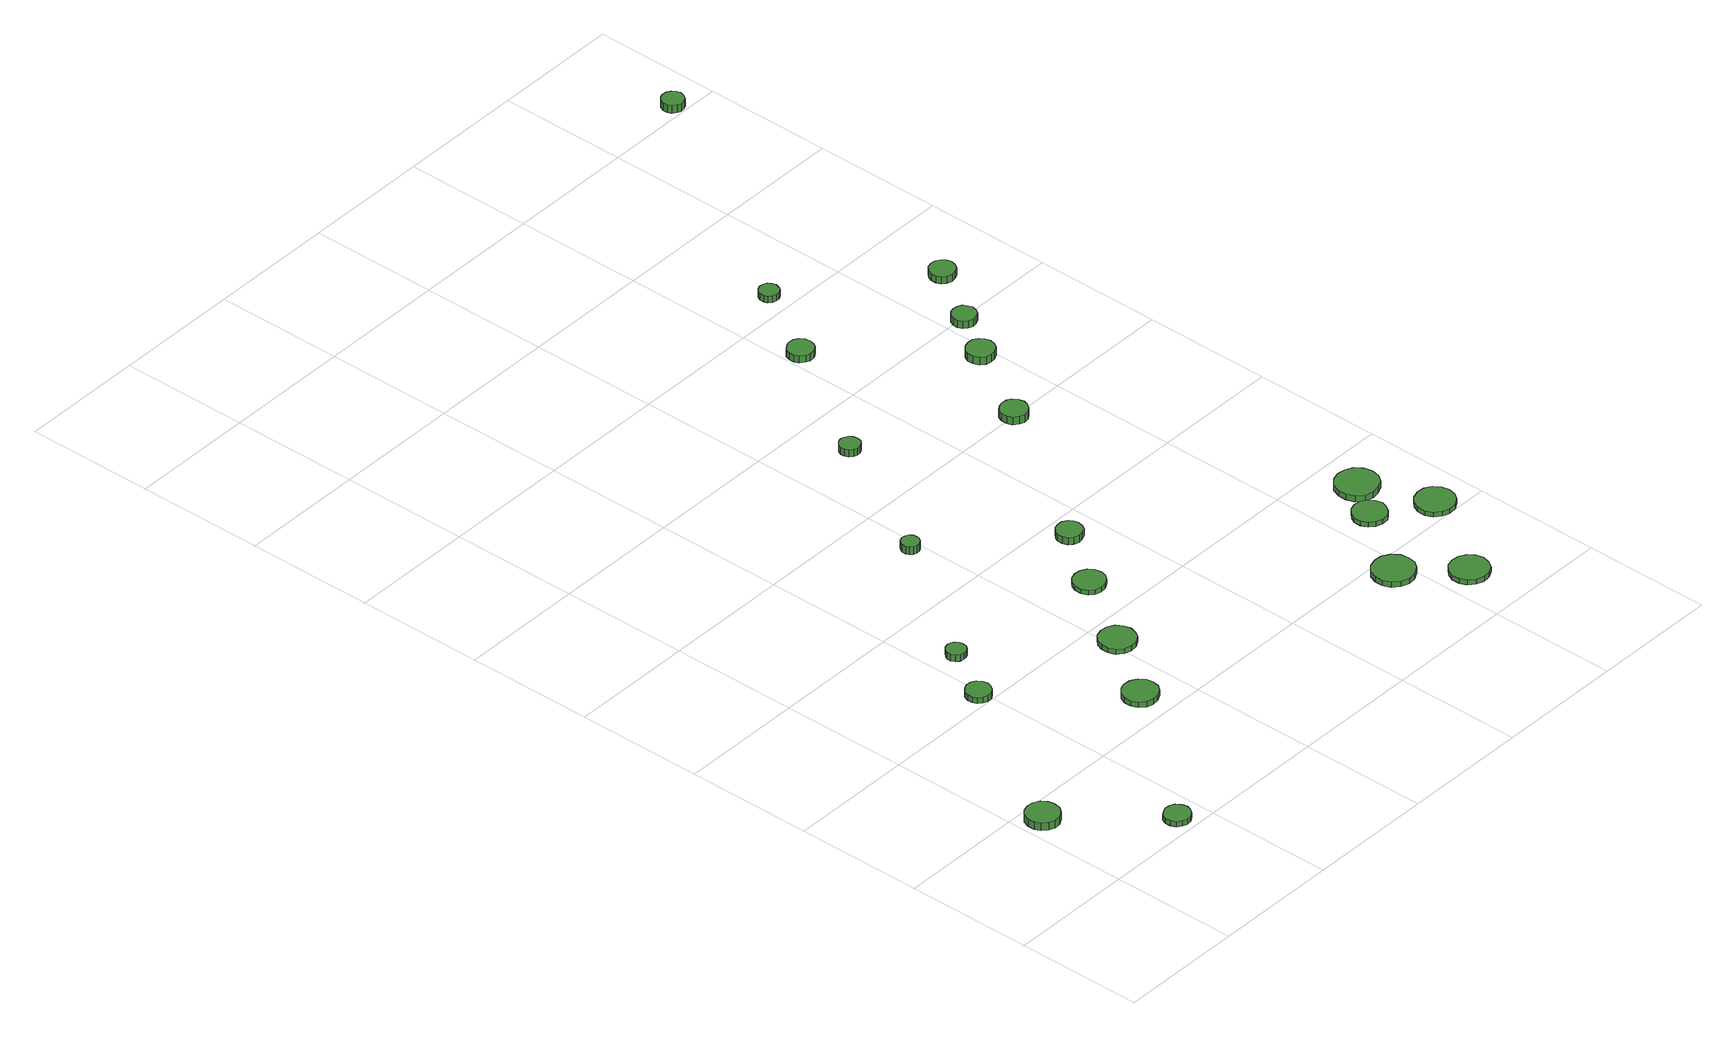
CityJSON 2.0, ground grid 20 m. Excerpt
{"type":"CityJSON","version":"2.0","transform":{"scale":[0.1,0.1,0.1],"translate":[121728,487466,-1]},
"CityObjects":{
"tree1":{"type":"SolitaryVegetationObject","attributes":{"function":"something"},"geometry":[{"type":"MultiSurface","lod":"1","boundaries":[[[0,1,2,3,4,5,6,7,8,9,10,11,12,13,14]],[[15,16,17,18,19,20,21,22,23,24,25,26,27,28,29]],[[0,29,28,1]],[[1,28,27,2]],[[2,27,26,3]],[[3,26,25,4]],[[4,25,24,5]],[[5,24,23,6]],[[6,23,22,7]],[[7,22,21,8]],[[8,21,20,9]],[[9,20,19,10]],[[10,19,18,11]],[[11,18,17,12]],[[12,17,16,13]],[[13,16,15,14]],[[14,15,29,0]]]}]},
"tree2":{"type":"SolitaryVegetationObject","attributes":{"function":"something"},"geometry":[{"type":"MultiSurface","lod":"1","boundaries":[[[30,31,32,33,34,35,36,37,38,39,40,41,42,43,44]],[[45,46,47,48,49,50,51,52,53,54,55,56,57,58,59]],[[30,59,58,31]],[[31,58,57,32]],[[32,57,56,33]],[[33,56,55,34]],[[34,55,54,35]],[[35,54,53,36]],[[36,53,52,37]],[[37,52,51,38]],[[38,51,50,39]],[[39,50,49,40]],[[40,49,48,41]],[[41,48,47,42]],[[42,47,46,43]],[[43,46,45,44]],[[44,45,59,30]]]}]},
"tree3":{"type":"SolitaryVegetationObject","attributes":{"function":"something"},"geometry":[{"type":"MultiSurface","lod":"1","boundaries":[[[60,61,62,63,64,65,66,67,68,69,70,71,72,73,74]],[[75,76,77,78,79,80,81,82,83,84,85,86,87,88,89]],[[60,89,88,61]],[[61,88,87,62]],[[62,87,86,63]],[[63,86,85,64]],[[64,85,84,65]],[[65,84,83,66]],[[66,83,82,67]],[[67,82,81,68]],[[68,81,80,69]],[[69,80,79,70]],[[70,79,78,71]],[[71,78,77,72]],[[72,77,76,73]],[[73,76,75,74]],[[74,75,89,60]]]}]},
"tree4":{"type":"SolitaryVegetationObject","attributes":{"function":"something"},"geometry":[{"type":"MultiSurface","lod":"1","boundaries":[[[90,91,92,93,94,95,96,97,98,99,100,101,102,103,104]],[[105,106,107,108,109,110,111,112,113,114,115,116,117,118,119]],[[90,119,118,91]],[[91,118,117,92]],[[92,117,116,93]],[[93,116,115,94]],[[94,115,114,95]],[[95,114,113,96]],[[96,113,112,97]],[[97,112,111,98]],[[98,111,110,99]],[[99,110,109,100]],[[100,109,108,101]],[[101,108,107,102]],[[102,107,106,103]],[[103,106,105,104]],[[104,105,119,90]]]}]},
"tree5":{"type":"SolitaryVegetationObject","attributes":{"function":"something"},"geometry":[{"type":"MultiSurface","lod":"1","boundaries":[[[120,121,122,123,124,125,126,127,128,129,130,131,132,133,134]],[[135,136,137,138,139,140,141,142,143,144,145,146,147,148,149]],[[120,149,148,121]],[[121,148,147,122]],[[122,147,146,123]],[[123,146,145,124]],[[124,145,144,125]],[[125,144,143,126]],[[126,143,142,127]],[[127,142,141,128]],[[128,141,140,129]],[[129,140,139,130]],[[130,139,138,131]],[[131,138,137,132]],[[132,137,136,133]],[[133,136,135,134]],[[134,135,149,120]]]}]},
"tree6":{"type":"SolitaryVegetationObject","attributes":{"function":"something"},"geometry":[{"type":"MultiSurface","lod":"1","boundaries":[[[150,151,152,153,154,155,156,157,158,159,160,161,162,163,164]],[[165,166,167,168,169,170,171,172,173,174,175,176,177,178,179]],[[150,179,178,151]],[[151,178,177,152]],[[152,177,176,153]],[[153,176,175,154]],[[154,175,174,155]],[[155,174,173,156]],[[156,173,172,157]],[[157,172,171,158]],[[158,171,170,159]],[[159,170,169,160]],[[160,169,168,161]],[[161,168,167,162]],[[162,167,166,163]],[[163,166,165,164]],[[164,165,179,150]]]}]},
"tree7":{"type":"SolitaryVegetationObject","attributes":{"function":"something"},"geometry":[{"type":"MultiSurface","lod":"1","boundaries":[[[180,181,182,183,184,185,186,187,188,189,190,191,192,193,194]],[[195,196,197,198,199,200,201,202,203,204,205,206,207,208,209]],[[180,209,208,181]],[[181,208,207,182]],[[182,207,206,183]],[[183,206,205,184]],[[184,205,204,185]],[[185,204,203,186]],[[186,203,202,187]],[[187,202,201,188]],[[188,201,200,189]],[[189,200,199,190]],[[190,199,198,191]],[[191,198,197,192]],[[192,197,196,193]],[[193,196,195,194]],[[194,195,209,180]]]}]},
"tree8":{"type":"SolitaryVegetationObject","attributes":{"function":"something"},"geometry":[{"type":"MultiSurface","lod":"1","boundaries":[[[210,211,212,213,214,215,216,217,218,219,220,221,222,223,224]],[[225,226,227,228,229,230,231,232,233,234,235,236,237,238,239]],[[210,239,238,211]],[[211,238,237,212]],[[212,237,236,213]],[[213,236,235,214]],[[214,235,234,215]],[[215,234,233,216]],[[216,233,232,217]],[[217,232,231,218]],[[218,231,230,219]],[[219,230,229,220]],[[220,229,228,221]],[[221,228,227,222]],[[222,227,226,223]],[[223,226,225,224]],[[224,225,239,210]]]}]},
"tree9":{"type":"SolitaryVegetationObject","attributes":{"function":"something"},"geometry":[{"type":"MultiSurface","lod":"1","boundaries":[[[240,241,242,243,244,245,246,247,248,249,250,251,252,253,254]],[[255,256,257,258,259,260,261,262,263,264,265,266,267,268,269]],[[240,269,268,241]],[[241,268,267,242]],[[242,267,266,243]],[[243,266,265,244]],[[244,265,264,245]],[[245,264,263,246]],[[246,263,262,247]],[[247,262,261,248]],[[248,261,260,249]],[[249,260,259,250]],[[250,259,258,251]],[[251,258,257,252]],[[252,257,256,253]],[[253,256,255,254]],[[254,255,269,240]]]}]},
"tree10":{"type":"SolitaryVegetationObject","attributes":{"function":"something"},"geometry":[{"type":"MultiSurface","lod":"1","boundaries":[[[270,271,272,273,274,275,276,277,278,279,280,281,282,283,284]],[[285,286,287,288,289,290,291,292,293,294,295,296,297,298,299]],[[270,299,298,271]],[[271,298,297,272]],[[272,297,296,273]],[[273,296,295,274]],[[274,295,294,275]],[[275,294,293,276]],[[276,293,292,277]],[[277,292,291,278]],[[278,291,290,279]],[[279,290,289,280]],[[280,289,288,281]],[[281,288,287,282]],[[282,287,286,283]],[[283,286,285,284]],[[284,285,299,270]]]}]},
"tree11":{"type":"SolitaryVegetationObject","attributes":{"function":"something"},"geometry":[{"type":"MultiSurface","lod":"1","boundaries":[[[300,301,302,303,304,305,306,307,308,309,310,311,312,313,314]],[[315,316,317,318,319,320,321,322,323,324,325,326,327,328,329]],[[300,329,328,301]],[[301,328,327,302]],[[302,327,326,303]],[[303,326,325,304]],[[304,325,324,305]],[[305,324,323,306]],[[306,323,322,307]],[[307,322,321,308]],[[308,321,320,309]],[[309,320,319,310]],[[310,319,318,311]],[[311,318,317,312]],[[312,317,316,313]],[[313,316,315,314]],[[314,315,329,300]]]}]},
"tree12":{"type":"SolitaryVegetationObject","attributes":{"function":"something"},"geometry":[{"type":"MultiSurface","lod":"1","boundaries":[[[330,331,332,333,334,335,336,337,338,339,340,341,342,343,344]],[[345,346,347,348,349,350,351,352,353,354,355,356,357,358,359]],[[330,359,358,331]],[[331,358,357,332]],[[332,357,356,333]],[[333,356,355,334]],[[334,355,354,335]],[[335,354,353,336]],[[336,353,352,337]],[[337,352,351,338]],[[338,351,350,339]],[[339,350,349,340]],[[340,349,348,341]],[[341,348,347,342]],[[342,347,346,343]],[[343,346,345,344]],[[344,345,359,330]]]}]},
"tree13":{"type":"SolitaryVegetationObject","attributes":{"function":"something"},"geometry":[{"type":"MultiSurface","lod":"1","boundaries":[[[360,361,362,363,364,365,366,367,368,369,370,371,372,373,374]],[[375,376,377,378,379,380,381,382,383,384,385,386,387,388,389]],[[360,389,388,361]],[[361,388,387,362]],[[362,387,386,363]],[[363,386,385,364]],[[364,385,384,365]],[[365,384,383,366]],[[366,383,382,367]],[[367,382,381,368]],[[368,381,380,369]],[[369,380,379,370]],[[370,379,378,371]],[[371,378,377,372]],[[372,377,376,373]],[[373,376,375,374]],[[374,375,389,360]]]}]},
"tree14":{"type":"SolitaryVegetationObject","attributes":{"function":"something"},"geometry":[{"type":"MultiSurface","lod":"1","boundaries":[[[390,391,392,393,394,395,396,397,398,399,400,401,402,403,404]],[[405,406,407,408,409,410,411,412,413,414,415,416,417,418,419]],[[390,419,418,391]],[[391,418,417,392]],[[392,417,416,393]],[[393,416,415,394]],[[394,415,414,395]],[[395,414,413,396]],[[396,413,412,397]],[[397,412,411,398]],[[398,411,410,399]],[[399,410,409,400]],[[400,409,408,401]],[[401,408,407,402]],[[402,407,406,403]],[[403,406,405,404]],[[404,405,419,390]]]}]},
"tree15":{"type":"SolitaryVegetationObject","attributes":{"function":"something"},"geometry":[{"type":"MultiSurface","lod":"1","boundaries":[[[420,421,422,423,424,425,426,427,428,429,430,431,432,433,434]],[[435,436,437,438,439,440,441,442,443,444,445,446,447,448,449]],[[420,449,448,421]],[[421,448,447,422]],[[422,447,446,423]],[[423,446,445,424]],[[424,445,444,425]],[[425,444,443,426]],[[426,443,442,427]],[[427,442,441,428]],[[428,441,440,429]],[[429,440,439,430]],[[430,439,438,431]],[[431,438,437,432]],[[432,437,436,433]],[[433,436,435,434]],[[434,435,449,420]]]}]},
"tree16":{"type":"SolitaryVegetationObject","attributes":{"function":"something"},"geometry":[{"type":"MultiSurface","lod":"1","boundaries":[[[450,451,452,453,454,455,456,457,458,459,460,461,462,463,464]],[[465,466,467,468,469,470,471,472,473,474,475,476,477,478,479]],[[450,479,478,451]],[[451,478,477,452]],[[452,477,476,453]],[[453,476,475,454]],[[454,475,474,455]],[[455,474,473,456]],[[456,473,472,457]],[[457,472,471,458]],[[458,471,470,459]],[[459,470,469,460]],[[460,469,468,461]],[[461,468,467,462]],[[462,467,466,463]],[[463,466,465,464]],[[464,465,479,450]]]}]},
"tree17":{"type":"SolitaryVegetationObject","attributes":{"function":"something"},"geometry":[{"type":"MultiSurface","lod":"1","boundaries":[[[480,481,482,483,484,485,486,487,488,489,490,491,492,493,494]],[[495,496,497,498,499,500,501,502,503,504,505,506,507,508,509]],[[480,509,508,481]],[[481,508,507,482]],[[482,507,506,483]],[[483,506,505,484]],[[484,505,504,485]],[[485,504,503,486]],[[486,503,502,487]],[[487,502,501,488]],[[488,501,500,489]],[[489,500,499,490]],[[490,499,498,491]],[[491,498,497,492]],[[492,497,496,493]],[[493,496,495,494]],[[494,495,509,480]]]}]},
"tree18":{"type":"SolitaryVegetationObject","attributes":{"function":"something"},"geometry":[{"type":"MultiSurface","lod":"1","boundaries":[[[510,511,512,513,514,515,516,517,518,519,520,521,522,523,524]],[[525,526,527,528,529,530,531,532,533,534,535,536,537,538,539]],[[510,539,538,511]],[[511,538,537,512]],[[512,537,536,513]],[[513,536,535,514]],[[514,535,534,515]],[[515,534,533,516]],[[516,533,532,517]],[[517,532,531,518]],[[518,531,530,519]],[[519,530,529,520]],[[520,529,528,521]],[[521,528,527,522]],[[522,527,526,523]],[[523,526,525,524]],[[524,525,539,510]]]}]},
"tree19":{"type":"SolitaryVegetationObject","attributes":{"function":"something"},"geometry":[{"type":"MultiSurface","lod":"1","boundaries":[[[540,541,542,543,544,545,546,547,548,549,550,551,552,553,554]],[[555,556,557,558,559,560,561,562,563,564,565,566,567,568,569]],[[540,569,568,541]],[[541,568,567,542]],[[542,567,566,543]],[[543,566,565,544]],[[544,565,564,545]],[[545,564,563,546]],[[546,563,562,547]],[[547,562,561,548]],[[548,561,560,549]],[[549,560,559,550]],[[550,559,558,551]],[[551,558,557,552]],[[552,557,556,553]],[[553,556,555,554]],[[554,555,569,540]]]}]},
"tree20":{"type":"SolitaryVegetationObject","attributes":{"function":"something"},"geometry":[{"type":"MultiSurface","lod":"1","boundaries":[[[570,571,572,573,574,575,576,577,578,579,580,581,582,583,584]],[[585,586,587,588,589,590,591,592,593,594,595,596,597,598,599]],[[570,599,598,571]],[[571,598,597,572]],[[572,597,596,573]],[[573,596,595,574]],[[574,595,594,575]],[[575,594,593,576]],[[576,593,592,577]],[[577,592,591,578]],[[578,591,590,579]],[[579,590,589,580]],[[580,589,588,581]],[[581,588,587,582]],[[582,587,586,583]],[[583,586,585,584]],[[584,585,599,570]]]}]},
"tree21":{"type":"SolitaryVegetationObject","attributes":{"function":"something"},"geometry":[{"type":"MultiSurface","lod":"1","boundaries":[[[600,601,602,603,604,605,606,607,608,609,610,611,612,613,614]],[[615,616,617,618,619,620,621,622,623,624,625,626,627,628,629]],[[600,629,628,601]],[[601,628,627,602]],[[602,627,626,603]],[[603,626,625,604]],[[604,625,624,605]],[[605,624,623,606]],[[606,623,622,607]],[[607,622,621,608]],[[608,621,620,609]],[[609,620,619,610]],[[610,619,618,611]],[[611,618,617,612]],[[612,617,616,613]],[[613,616,615,614]],[[614,615,629,600]]]}]},
"tree22":{"type":"SolitaryVegetationObject","attributes":{"function":"something"},"geometry":[{"type":"MultiSurface","lod":"1","boundaries":[[[630,631,632,633,634,635,636,637,638,639,640,641,642,643,644]],[[645,646,647,648,649,650,651,652,653,654,655,656,657,658,659]],[[630,659,658,631]],[[631,658,657,632]],[[632,657,656,633]],[[633,656,655,634]],[[634,655,654,635]],[[635,654,653,636]],[[636,653,652,637]],[[637,652,651,638]],[[638,651,650,639]],[[639,650,649,640]],[[640,649,648,641]],[[641,648,647,642]],[[642,647,646,643]],[[643,646,645,644]],[[644,645,659,630]]]}]}
},
"vertices":[
[59,167,21],[57,177,21],[51,186,21],[41,191,21],[31,192,21],[21,189,21],[13,182,21],[9,172,21],[9,161,21],[13,152,21],[21,145,21],[31,141,21],[41,142,21],[51,148,21],[57,156,21],[57,156,8],[51,148,8],[41,142,8],[31,141,8],[21,145,8],[13,152,8],[9,161,8],[9,172,8],[13,182,8],[21,189,8],[31,192,8],[41,191,8],[51,186,8],[57,177,8],[59,167,8],
[179,29,16],[177,37,16],[172,44,16],[165,48,16],[156,49,16],[149,46,16],[142,41,16],[139,33,16],[139,25,16],[142,17,16],[149,12,16],[156,9,16],[165,10,16],[172,14,16],[177,21,16],[177,21,7],[172,14,7],[165,10,7],[156,9,7],[149,12,7],[142,17,7],[139,25,7],[139,33,7],[142,41,7],[149,46,7],[156,49,7],[165,48,7],[172,44,7],[177,37,7],[179,29,7],
[212,420,17],[210,428,17],[205,435,17],[199,439,17],[191,440,17],[183,437,17],[177,432,17],[174,424,17],[174,416,17],[177,409,17],[183,404,17],[191,401,17],[199,402,17],[205,406,17],[210,413,17],[210,413,7],[205,406,7],[199,402,7],[191,401,7],[183,404,7],[177,409,7],[174,416,7],[174,424,7],[177,432,7],[183,437,7],[191,440,7],[199,439,7],[205,435,7],[210,428,7],[212,420,7],
[257,504,18],[256,510,18],[252,515,18],[247,518,18],[241,519,18],[235,517,18],[230,512,18],[227,507,18],[227,500,18],[230,495,18],[235,490,18],[241,489,18],[247,489,18],[252,492,18],[256,497,18],[256,497,7],[252,492,7],[247,489,7],[241,489,7],[235,490,7],[230,495,7],[227,500,7],[227,507,7],[230,512,7],[235,517,7],[241,519,7],[247,518,7],[252,515,7],[256,510,7],[257,504,7],
[364,250,16],[362,261,16],[355,270,16],[345,276,16],[334,277,16],[324,274,16],[315,266,16],[311,256,16],[311,245,16],[315,235,16],[324,227,16],[334,224,16],[345,225,16],[355,230,16],[362,239,16],[362,239,7],[355,230,7],[345,225,7],[334,224,7],[324,227,7],[315,235,7],[311,245,7],[311,256,7],[315,266,7],[324,274,7],[334,277,7],[345,276,7],[355,270,7],[362,261,7],[364,250,7],
[438,354,15],[435,366,15],[429,375,15],[419,381,15],[407,382,15],[396,379,15],[387,371,15],[383,360,15],[383,349,15],[387,338,15],[396,330,15],[407,327,15],[419,328,15],[429,334,15],[435,343,15],[435,343,7],[429,334,7],[419,328,7],[407,327,7],[396,330,7],[387,338,7],[383,349,7],[383,360,7],[387,371,7],[396,379,7],[407,382,7],[419,381,7],[429,375,7],[435,366,7],[438,354,7],
[394,706,25],[393,712,25],[390,717,25],[385,719,25],[379,720,25],[373,718,25],[369,714,25],[367,709,25],[367,703,25],[369,698,25],[373,694,25],[379,692,25],[385,693,25],[390,696,25],[393,701,25],[393,701,12],[390,696,12],[385,693,12],[379,692,12],[373,694,12],[369,698,12],[367,703,12],[367,709,12],[369,714,12],[373,718,12],[379,720,12],[385,719,12],[390,717,12],[393,712,12],[394,706,12],
[509,470,15],[507,480,15],[501,488,15],[492,493,15],[482,494,15],[472,491,15],[465,484,15],[461,475,15],[461,465,15],[465,455,15],[472,449,15],[482,446,15],[492,447,15],[501,452,15],[507,460,15],[507,460,7],[501,452,7],[492,447,7],[482,446,7],[472,449,7],[465,455,7],[461,465,7],[461,475,7],[465,484,7],[472,491,7],[482,494,7],[492,493,7],[501,488,7],[507,480,7],[509,470,7],
[570,563,19],[568,571,19],[564,577,19],[556,582,19],[548,582,19],[540,580,19],[534,574,19],[531,567,19],[531,559,19],[534,551,19],[540,546,19],[548,543,19],[556,544,19],[564,548,19],[568,555,19],[568,555,7],[564,548,7],[556,544,7],[548,543,7],[540,546,7],[534,551,7],[531,559,7],[531,567,7],[534,574,7],[540,580,7],[548,582,7],[556,582,7],[564,577,7],[568,571,7],[570,563,7],
[513,917,23],[512,923,23],[508,929,23],[502,932,23],[496,933,23],[490,931,23],[485,926,23],[482,920,23],[482,914,23],[485,908,23],[490,903,23],[496,901,23],[502,902,23],[508,905,23],[512,910,23],[512,910,11],[508,905,11],[502,902,11],[496,901,11],[490,903,11],[485,908,11],[482,914,11],[482,920,11],[485,926,11],[490,931,11],[496,933,11],[502,932,11],[508,929,11],[512,923,11],[513,917,11],
[809,168,16],[807,181,16],[799,192,16],[787,199,16],[774,200,16],[761,196,16],[751,187,16],[746,175,16],[746,162,16],[751,150,16],[761,141,16],[774,136,16],[787,138,16],[799,145,16],[807,155,16],[807,155,7],[799,145,7],[787,138,7],[774,136,7],[761,141,7],[751,150,7],[746,162,7],[746,175,7],[751,187,7],[761,196,7],[774,200,7],[787,199,7],[799,192,7],[807,181,7],[809,168,7],
[878,91,15],[875,103,15],[868,113,15],[857,119,15],[845,120,15],[833,117,15],[824,108,15],[819,97,15],[819,85,15],[824,74,15],[833,66,15],[845,62,15],[857,63,15],[868,69,15],[875,79,15],[875,79,7],[868,69,7],[857,63,7],[845,62,7],[833,66,7],[824,74,7],[819,85,7],[819,97,7],[824,108,7],[833,117,7],[845,120,7],[857,119,7],[868,113,7],[875,103,7],[878,91,7],
[882,279,15],[879,290,15],[873,298,15],[864,304,15],[853,305,15],[843,302,15],[835,294,15],[830,285,15],[830,274,15],[835,264,15],[843,257,15],[853,253,15],[864,254,15],[873,260,15],[879,269,15],[879,269,7],[873,260,7],[864,254,7],[853,253,7],[843,257,7],[835,264,7],[830,274,7],[830,285,7],[835,294,7],[843,302,7],[853,305,7],[864,304,7],[873,298,7],[879,290,7],[882,279,7],
[724,795,26],[722,804,26],[717,811,26],[710,815,26],[701,816,26],[693,813,26],[686,808,26],[683,800,26],[683,791,26],[686,783,26],[693,777,26],[701,774,26],[710,775,26],[717,780,26],[722,787,26],[722,787,13],[717,780,13],[710,775,13],[701,774,13],[693,777,13],[686,783,13],[683,791,13],[683,800,13],[686,808,13],[693,813,13],[701,816,13],[710,815,13],[717,811,13],[722,804,13],[724,795,13],
[643,1115,19],[642,1123,19],[637,1130,19],[630,1134,19],[621,1135,19],[614,1132,19],[607,1127,19],[604,1119,19],[604,1111,19],[607,1103,19],[614,1098,19],[621,1095,19],[630,1096,19],[637,1100,19],[642,1107,19],[642,1107,7],[637,1100,7],[630,1096,7],[621,1095,7],[614,1098,7],[607,1103,7],[604,1111,7],[604,1119,7],[607,1127,7],[614,1132,7],[621,1135,7],[630,1134,7],[637,1130,7],[642,1123,7],[643,1115,7],
[926,334,17],[923,348,17],[915,359,17],[903,365,17],[890,367,17],[877,363,17],[867,354,17],[862,341,17],[862,328,17],[867,315,17],[877,306,17],[890,302,17],[903,304,17],[915,310,17],[923,321,17],[923,321,7],[915,310,7],[903,304,7],[890,302,7],[877,306,7],[867,315,7],[862,328,7],[862,341,7],[867,354,7],[877,363,7],[890,367,7],[903,365,7],[915,359,7],[923,348,7],[926,334,7],
[965,229,15],[962,241,15],[955,251,15],[944,257,15],[932,258,15],[920,254,15],[911,246,15],[906,235,15],[906,222,15],[911,211,15],[920,203,15],[932,199,15],[944,200,15],[955,206,15],[962,216,15],[962,216,7],[955,206,7],[944,200,7],[932,199,7],[920,203,7],[911,211,7],[906,222,7],[906,235,7],[911,246,7],[920,254,7],[932,258,7],[944,257,7],[955,251,7],[962,241,7],[965,229,7],
[806,926,19],[804,935,19],[799,942,19],[791,947,19],[782,947,19],[774,945,19],[767,939,19],[763,931,19],[763,922,19],[767,913,19],[774,907,19],[782,905,19],[791,906,19],[799,910,19],[804,917,19],[804,917,6],[799,910,6],[791,906,6],[782,905,6],[774,907,6],[767,913,6],[763,922,6],[763,931,6],[767,939,6],[774,945,6],[782,947,6],[791,947,6],[799,942,6],[804,935,6],[806,926,6],
[710,1234,19],[708,1240,19],[705,1245,19],[699,1248,19],[693,1249,19],[687,1247,19],[682,1243,19],[680,1237,19],[680,1231,19],[682,1225,19],[687,1221,19],[693,1219,19],[699,1219,19],[705,1222,19],[708,1228,19],[708,1228,8],[705,1222,8],[699,1219,8],[693,1219,8],[687,1221,8],[682,1225,8],[680,1231,8],[680,1237,8],[682,1243,8],[687,1247,8],[693,1249,8],[699,1248,8],[705,1245,8],[708,1240,8],[710,1234,8],
[849,996,18],[847,1003,18],[843,1010,18],[836,1013,18],[828,1014,18],[821,1012,18],[815,1007,18],[812,1000,18],[812,992,18],[815,985,18],[821,980,18],[828,977,18],[836,978,18],[843,982,18],[847,988,18],[847,988,6],[843,982,6],[836,978,6],[828,977,6],[821,980,6],[815,985,6],[812,992,6],[812,1000,6],[815,1007,6],[821,1012,6],[828,1014,6],[836,1013,6],[843,1010,6],[847,1003,6],[849,996,6],
[909,1086,18],[907,1094,18],[902,1100,18],[895,1104,18],[887,1105,18],[879,1103,18],[873,1097,18],[870,1090,18],[870,1081,18],[873,1074,18],[879,1069,18],[887,1066,18],[895,1067,18],[902,1071,18],[907,1078,18],[907,1078,6],[902,1071,6],[895,1067,6],[887,1066,6],[879,1069,6],[873,1074,6],[870,1081,6],[870,1090,6],[873,1097,6],[879,1103,6],[887,1105,6],[895,1104,6],[902,1100,6],[907,1094,6],[909,1086,6],
[951,1615,25],[949,1622,25],[945,1627,25],[939,1631,25],[932,1632,25],[926,1630,25],[920,1625,25],[917,1618,25],[917,1611,25],[920,1605,25],[926,1600,25],[932,1598,25],[939,1599,25],[945,1602,25],[949,1608,25],[949,1608,12],[945,1602,12],[939,1599,12],[932,1598,12],[926,1600,12],[920,1605,12],[917,1611,12],[917,1618,12],[920,1625,12],[926,1630,12],[932,1632,12],[939,1631,12],[945,1627,12],[949,1622,12],[951,1615,12]
]}
